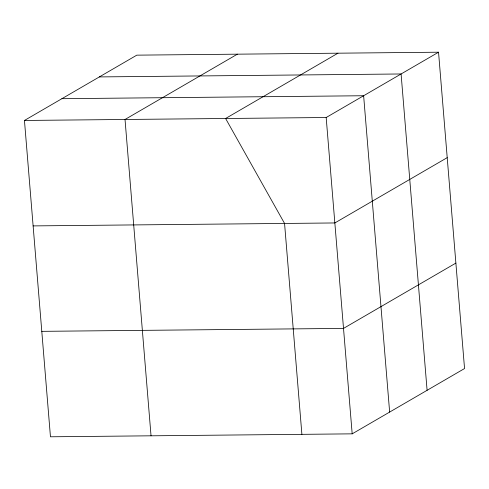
<?xml version="1.0" encoding="UTF-8"?>
<svg xmlns="http://www.w3.org/2000/svg" width="489" height="489" viewBox="0 0 489 489"><rect width="100%" height="100%" fill="white"/><g stroke="black" fill="none" stroke-linecap="round" stroke-linejoin="round"><path stroke-width="0.73" d="M24.45 120.459L136.816 55.153L438.541 52.207L464.55 368.541L352.184 433.847L50.459 436.793L24.45 120.459L326.175 117.513L438.541 52.207M237.391 54.169L125.025 119.475L151.034 435.809M337.966 53.191L225.6 118.491L284.561 223.449L301.896 434.336M447.209 157.654L334.849 222.953L33.118 225.906M455.882 263.094L343.516 328.4L41.791 331.346M99.359 76.92L401.09 73.973L427.093 390.308M61.907 98.692L363.633 95.74L389.641 412.08M326.175 117.513L352.184 433.847"/></g></svg>
